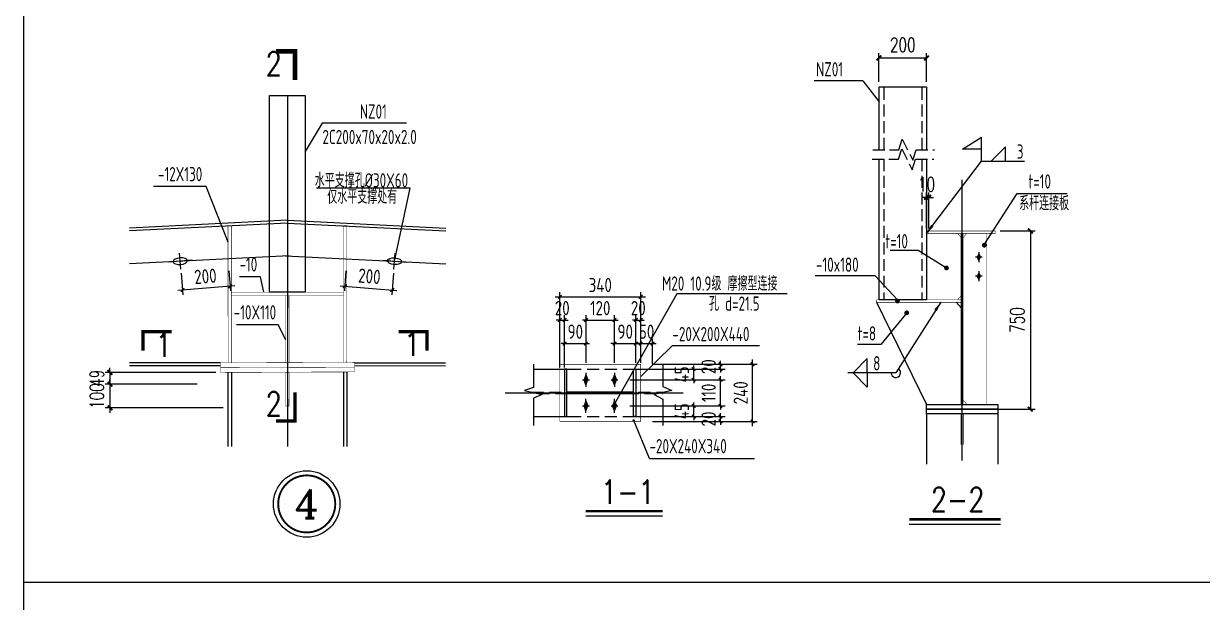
# Model space of a CAD drawing. Extents: x 180850 to 1400258, y 48356 to 327067.
# Drawn here: x 1337317 to 1362115, y 169542 to 181719 of the extents above; entities that cross this region are included whole.
import ezdxf
from ezdxf.enums import TextEntityAlignment as Align

# ---------------------------------------------------------------- set-up
doc = ezdxf.new("R2010")
doc.units = 0
doc.header["$LTSCALE"] = 1000
doc.linetypes.add('DASH', pattern=[0.35, 0.25, -0.1])
doc.linetypes.add('DASHED', pattern=[0.75, 0.5, -0.25])
for name, color, linetype in [('ADIM', 3, 'Continuous'), ('AXIS', 3, 'Continuous'), ('BOLT', 251, 'Continuous'), ('DOTE', 1, 'Continuous'), ('GL', 150, 'Continuous'), ('GZ', 50, 'Continuous'), ('HfText', 7, 'Continuous'), ('LT', 27, 'Continuous'), ('NUM', 7, 'Continuous'), ('PUB_DIM', 3, 'Continuous'), ('PUB_TEXT', 7, 'Continuous'), ('PZ', 202, 'Continuous'), ('TEXT', 7, 'Continuous'), ('THIN', 7, 'Continuous'), ('钢柱', 2, 'Continuous')]:
    doc.layers.add(name, color=color, linetype=linetype)
doc.styles.add('_TCH_DIM_T3', font='SIMPLEX', dxfattribs={"width": 0.705882, "bigfont": 'GBCBIG'})
doc.styles.add('COMPLEX', font='COMPLEX')
doc.styles.add('SIM-TSSC', font='simplex.shx', dxfattribs={"width": 0.8, "bigfont": 'tssdchn.shx'})
doc.styles.get("Standard").update_dxf_attribs({"font": 'gbenor.shx', "bigfont": 'gbcbig.shx'})
doc.styles.add('TSSD_Dimension', font='Tssdeng.shx', dxfattribs={"width": 0.8, "bigfont": 'hztxt.shx'})
doc.styles.add('TSSD_Label', font='tssdeng.shx', dxfattribs={"width": 0.7, "bigfont": 'hztxt.shx'})
doc.styles.add('TSSD_Norm', font='tssdeng.shx', dxfattribs={"bigfont": 'hztxt.shx'})
doc.styles.add('TSSD_Num', font='Tssdeng.shx', dxfattribs={"width": 0.7, "bigfont": 'hztxt.shx'})
doc.dimstyles.new('TCH_100_5', dxfattribs={"dimtxt": 297.5, "dimasz": 100, "dimexe": 100, "dimexo": 100, "dimgap": 126.25, "dimtad": 1, "dimdec": 0, "dimlfac": 0.2, "dimzin": 0, "dimdsep": 46, "dimtxsty": '_TCH_DIM_T3', "dimblk": 'ARCHTICK', "dimcen": 0.09, "dimclrd": 126, "dimclre": 126, "dimclrt": 7, "dimazin": 2, "dimtfac": 1, "dimtdec": 0, "dimtix": 1, "dimtmove": 2, "dimatfit": 3, "dimfxl": 1, "dimtolj": 1, "dimtzin": 0, "dimarcsym": 0})
doc.dimstyles.new('TSSD_20_100', dxfattribs={"dimtxt": 300, "dimasz": 75, "dimexe": 100, "dimexo": 250, "dimgap": 100, "dimtad": 1, "dimdec": 0, "dimlfac": 0.2, "dimzin": 0, "dimdsep": 46, "dimtxsty": 'TSSD_Dimension', "dimblk": 'ARCHTICK', "dimcen": 0, "dimdle": 100, "dimclrt": 7, "dimadec": 0, "dimazin": 0, "dimtfac": 1, "dimtdec": 0, "dimtix": 1, "dimtmove": 2, "dimatfit": 3, "dimfxl": 1, "dimtolj": 1, "dimtzin": 0, "dimarcsym": 0})
doc.dimstyles.new('TSSD_LEADER_STYLE_200.0', dxfattribs={"dimtxt": 0.18, "dimasz": 200, "dimexe": 0.18, "dimexo": 0.0625, "dimgap": 0.09, "dimtad": 0, "dimtih": 1, "dimtoh": 1, "dimdec": 4, "dimzin": 0, "dimdsep": 46, "dimtxsty": 'Standard', "dimcen": 0.09, "dimadec": 0, "dimazin": 0, "dimtfac": 1, "dimtdec": 4, "dimtofl": 0, "dimtmove": 0, "dimatfit": 3, "dimfxl": 1, "dimtolj": 1, "dimtzin": 0, "dimarcsym": 0})

# ---------------------------------------------------------------- blocks, each defined once
blk = doc.blocks.new('_ArchTick')
at = {"color": 0, "linetype": 'ByBlock', "const_width": 0.4}
blk.add_lwpolyline([(-0.5, -0.5), (0.5, 0.5)], dxfattribs=at)
blk = doc.blocks.new('*D1985')
at = {"layer": 'AXIS', "color": 0, "lineweight": -2, "transparency": 16777216}
for p, q in [((1340634, 176470), (1340670, 176014)), ((1341634, 176520), (1341669, 176094)), ((1341760, 176201), (1340563, 176106))]:
    blk.add_line(p, q, dxfattribs=at)
at = {"layer": 'Defpoints', "color": 0, "transparency": 16777216}
for p in [(1340614, 176719), (1341615, 176770), (1340662, 176114)]:
    blk.add_point(p, dxfattribs=at)
at = {"layer": 'AXIS', "color": 0, "lineweight": -2, "transparency": 16777216, "xscale": 75, "yscale": 75, "zscale": 75}
for p, rotation in [((1340662, 176114), 184.5739212575072), ((1341661, 176193), 4.573921257507224)]:
    blk.add_blockref('_ArchTick', p, dxfattribs=dict(at, rotation=rotation))
at = {"layer": 'AXIS', "color": 7, "transparency": 16777216, "insert": (1341142, 176403), "char_height": 300, "attachment_point": 5, "rotation": 4.5739, "style": 'TSSD_Dimension'}
blk.add_mtext('\\A1;200', dxfattribs=at)
blk = doc.blocks.new('*D2062')
at = {"layer": 'AXIS', "color": 0, "lineweight": -2, "transparency": 16777216}
for p, q in [((1348598, 174483), (1348598, 175583)), ((1348698, 174483), (1348698, 175583)), ((1348598, 175483), (1348523, 175483)), ((1348598, 175483), (1348698, 175483)), ((1348698, 175483), (1348773, 175483))]:
    blk.add_line(p, q, dxfattribs=at)
at = {"layer": 'Defpoints', "color": 0, "transparency": 16777216}
for p in [(1348698, 175483), (1348598, 174233), (1348698, 174233)]:
    blk.add_point(p, dxfattribs=at)
at = {"layer": 'AXIS', "color": 0, "lineweight": -2, "transparency": 16777216, "xscale": 75, "yscale": 75, "zscale": 75}
blk.add_blockref('_ArchTick', (1348598, 175483), dxfattribs=at)
at = {"layer": 'AXIS', "color": 0, "lineweight": -2, "transparency": 16777216, "xscale": 75, "yscale": 75, "zscale": 75, "rotation": 180}
blk.add_blockref('_ArchTick', (1348698, 175483), dxfattribs=at)
at = {"layer": 'AXIS', "color": 7, "transparency": 16777216, "insert": (1348648, 175733), "char_height": 300, "attachment_point": 5, "style": 'TSSD_Dimension'}
blk.add_mtext('\\A1;20', dxfattribs=at)
blk = doc.blocks.new('*D2063')
at = {"layer": 'AXIS', "color": 0, "lineweight": -2, "transparency": 16777216}
for p, q in [((1348698, 174483), (1348698, 175087)), ((1349148, 174583), (1349148, 175087)), ((1348698, 174987), (1348623, 174987)), ((1348698, 174987), (1349148, 174987)), ((1349148, 174987), (1349223, 174987))]:
    blk.add_line(p, q, dxfattribs=at)
at = {"layer": 'Defpoints', "color": 0, "transparency": 16777216}
for p in [(1349148, 174987), (1349148, 174333), (1348698, 174233)]:
    blk.add_point(p, dxfattribs=at)
at = {"layer": 'AXIS', "color": 0, "lineweight": -2, "transparency": 16777216, "xscale": 75, "yscale": 75, "zscale": 75}
blk.add_blockref('_ArchTick', (1348698, 174987), dxfattribs=at)
at = {"layer": 'AXIS', "color": 0, "lineweight": -2, "transparency": 16777216, "xscale": 75, "yscale": 75, "zscale": 75, "rotation": 180}
blk.add_blockref('_ArchTick', (1349148, 174987), dxfattribs=at)
at = {"layer": 'AXIS', "color": 7, "transparency": 16777216, "insert": (1348923, 175237), "char_height": 300, "attachment_point": 5, "style": 'TSSD_Dimension'}
blk.add_mtext('\\A1;90', dxfattribs=at)
blk = doc.blocks.new('*D2064')
at = {"layer": 'AXIS', "color": 0, "lineweight": -2, "transparency": 16777216}
for p, q in [((1349148, 174583), (1349148, 175583)), ((1349748, 174583), (1349748, 175583)), ((1349148, 175483), (1349073, 175483)), ((1349148, 175483), (1349748, 175483)), ((1349748, 175483), (1349823, 175483))]:
    blk.add_line(p, q, dxfattribs=at)
at = {"layer": 'Defpoints', "color": 0, "transparency": 16777216}
for p in [(1349748, 175483), (1349148, 174333), (1349748, 174333)]:
    blk.add_point(p, dxfattribs=at)
at = {"layer": 'AXIS', "color": 0, "lineweight": -2, "transparency": 16777216, "xscale": 75, "yscale": 75, "zscale": 75}
blk.add_blockref('_ArchTick', (1349148, 175483), dxfattribs=at)
at = {"layer": 'AXIS', "color": 0, "lineweight": -2, "transparency": 16777216, "xscale": 75, "yscale": 75, "zscale": 75, "rotation": 180}
blk.add_blockref('_ArchTick', (1349748, 175483), dxfattribs=at)
at = {"layer": 'AXIS', "color": 7, "transparency": 16777216, "insert": (1349448, 175733), "char_height": 300, "attachment_point": 5, "style": 'TSSD_Dimension'}
blk.add_mtext('\\A1;120', dxfattribs=at)
blk = doc.blocks.new('*D2065')
at = {"layer": 'AXIS', "color": 0, "lineweight": -2, "transparency": 16777216}
for p, q in [((1349748, 174583), (1349748, 175087)), ((1350198, 174579), (1350198, 175087)), ((1349748, 174987), (1349673, 174987)), ((1349748, 174987), (1350198, 174987)), ((1350198, 174987), (1350273, 174987))]:
    blk.add_line(p, q, dxfattribs=at)
at = {"layer": 'Defpoints', "color": 0, "transparency": 16777216}
for p in [(1350198, 174987), (1349748, 174333), (1350198, 174329)]:
    blk.add_point(p, dxfattribs=at)
at = {"layer": 'AXIS', "color": 0, "lineweight": -2, "transparency": 16777216, "xscale": 75, "yscale": 75, "zscale": 75}
blk.add_blockref('_ArchTick', (1349748, 174987), dxfattribs=at)
at = {"layer": 'AXIS', "color": 0, "lineweight": -2, "transparency": 16777216, "xscale": 75, "yscale": 75, "zscale": 75, "rotation": 180}
blk.add_blockref('_ArchTick', (1350198, 174987), dxfattribs=at)
at = {"layer": 'AXIS', "color": 7, "transparency": 16777216, "insert": (1349973, 175237), "char_height": 300, "attachment_point": 5, "style": 'TSSD_Dimension'}
blk.add_mtext('\\A1;90', dxfattribs=at)
blk = doc.blocks.new('*D2066')
at = {"layer": 'AXIS', "color": 0, "lineweight": -2, "transparency": 16777216}
for p, q in [((1350198, 174579), (1350198, 175583)), ((1350298, 174585), (1350298, 175583)), ((1350198, 175483), (1350123, 175483)), ((1350198, 175483), (1350298, 175483)), ((1350298, 175483), (1350373, 175483))]:
    blk.add_line(p, q, dxfattribs=at)
at = {"layer": 'Defpoints', "color": 0, "transparency": 16777216}
for p in [(1350298, 175483), (1350198, 174329), (1350298, 174335)]:
    blk.add_point(p, dxfattribs=at)
at = {"layer": 'AXIS', "color": 0, "lineweight": -2, "transparency": 16777216, "xscale": 75, "yscale": 75, "zscale": 75}
blk.add_blockref('_ArchTick', (1350198, 175483), dxfattribs=at)
at = {"layer": 'AXIS', "color": 0, "lineweight": -2, "transparency": 16777216, "xscale": 75, "yscale": 75, "zscale": 75, "rotation": 180}
blk.add_blockref('_ArchTick', (1350298, 175483), dxfattribs=at)
at = {"layer": 'AXIS', "color": 7, "transparency": 16777216, "insert": (1350248, 175733), "char_height": 300, "attachment_point": 5, "style": 'TSSD_Dimension'}
blk.add_mtext('\\A1;20', dxfattribs=at)
blk = doc.blocks.new('*D2067')
at = {"layer": 'AXIS', "color": 0, "lineweight": -2, "transparency": 16777216}
for p, q in [((1350298, 174585), (1350298, 175087)), ((1350548, 174556), (1350548, 175087)), ((1350298, 174987), (1350223, 174987)), ((1350298, 174987), (1350548, 174987)), ((1350548, 174987), (1350623, 174987))]:
    blk.add_line(p, q, dxfattribs=at)
at = {"layer": 'Defpoints', "color": 0, "transparency": 16777216}
for p in [(1350548, 174987), (1350298, 174335), (1350548, 174306)]:
    blk.add_point(p, dxfattribs=at)
at = {"layer": 'AXIS', "color": 0, "lineweight": -2, "transparency": 16777216, "xscale": 75, "yscale": 75, "zscale": 75}
blk.add_blockref('_ArchTick', (1350298, 174987), dxfattribs=at)
at = {"layer": 'AXIS', "color": 0, "lineweight": -2, "transparency": 16777216, "xscale": 75, "yscale": 75, "zscale": 75, "rotation": 180}
blk.add_blockref('_ArchTick', (1350548, 174987), dxfattribs=at)
at = {"layer": 'AXIS', "color": 7, "transparency": 16777216, "insert": (1350423, 175237), "char_height": 300, "attachment_point": 5, "style": 'TSSD_Dimension'}
blk.add_mtext('\\A1;50', dxfattribs=at)
blk = doc.blocks.new('*D1986')
at = {"layer": 'AXIS', "color": 0, "lineweight": -2, "transparency": 16777216}
for p, q in [((1348598, 174701), (1348598, 176069)), ((1350298, 174701), (1350298, 176069)), ((1348498, 175969), (1350398, 175969))]:
    blk.add_line(p, q, dxfattribs=at)
at = {"layer": 'Defpoints', "color": 0, "transparency": 16777216}
for p in [(1350298, 175969), (1348598, 174451), (1350298, 174451)]:
    blk.add_point(p, dxfattribs=at)
at = {"layer": 'AXIS', "color": 0, "lineweight": -2, "transparency": 16777216, "xscale": 75, "yscale": 75, "zscale": 75, "rotation": 180}
blk.add_blockref('_ArchTick', (1348598, 175969), dxfattribs=at)
at = {"layer": 'AXIS', "color": 0, "lineweight": -2, "transparency": 16777216, "xscale": 75, "yscale": 75, "zscale": 75}
blk.add_blockref('_ArchTick', (1350298, 175969), dxfattribs=at)
at = {"layer": 'AXIS', "color": 7, "transparency": 16777216, "insert": (1349448, 176219), "char_height": 300, "attachment_point": 5, "style": 'TSSD_Dimension'}
blk.add_mtext('\\A1;340', dxfattribs=at)
blk = doc.blocks.new('*D2068')
at = {"layer": 'AXIS', "color": 0, "lineweight": -2, "transparency": 16777216}
for p, q in [((1350070, 173676), (1351513, 173676)), ((1351413, 173676), (1351413, 173751)), ((1351413, 173451), (1351413, 173676)), ((1350070, 173451), (1351513, 173451)), ((1351413, 173451), (1351413, 173376))]:
    blk.add_line(p, q, dxfattribs=at)
at = {"layer": 'Defpoints', "color": 0, "transparency": 16777216}
for p in [(1349820, 173676), (1351413, 173676), (1349820, 173451)]:
    blk.add_point(p, dxfattribs=at)
at = {"layer": 'AXIS', "color": 0, "lineweight": -2, "transparency": 16777216, "xscale": 75, "yscale": 75, "zscale": 75}
for p, rotation in [((1351413, 173676), 270), ((1351413, 173451), 90)]:
    blk.add_blockref('_ArchTick', p, dxfattribs=dict(at, rotation=rotation))
at = {"layer": 'AXIS', "color": 7, "transparency": 16777216, "insert": (1351163, 173564), "char_height": 300, "attachment_point": 5, "rotation": 90, "style": 'TSSD_Dimension'}
blk.add_mtext('\\A1;45', dxfattribs=at)
blk = doc.blocks.new('*D2069')
at = {"layer": 'AXIS', "color": 0, "lineweight": -2, "transparency": 16777216}
for p, q in [((1350070, 174226), (1352077, 174226)), ((1351977, 174226), (1351977, 174301)), ((1351977, 173676), (1351977, 174226)), ((1350070, 173676), (1352077, 173676)), ((1351977, 173676), (1351977, 173601))]:
    blk.add_line(p, q, dxfattribs=at)
at = {"layer": 'Defpoints', "color": 0, "transparency": 16777216}
for p in [(1349820, 174226), (1351977, 174226), (1349820, 173676)]:
    blk.add_point(p, dxfattribs=at)
at = {"layer": 'AXIS', "color": 0, "lineweight": -2, "transparency": 16777216, "xscale": 75, "yscale": 75, "zscale": 75}
for p, rotation in [((1351977, 174226), 270), ((1351977, 173676), 90)]:
    blk.add_blockref('_ArchTick', p, dxfattribs=dict(at, rotation=rotation))
at = {"layer": 'AXIS', "color": 7, "transparency": 16777216, "insert": (1351727, 173951), "char_height": 300, "attachment_point": 5, "rotation": 90, "style": 'TSSD_Dimension'}
blk.add_mtext('\\A1;110', dxfattribs=at)
blk = doc.blocks.new('*D2070')
at = {"layer": 'AXIS', "color": 0, "lineweight": -2, "transparency": 16777216}
for p, q in [((1350070, 174451), (1351513, 174451)), ((1351413, 174451), (1351413, 174526)), ((1351413, 174226), (1351413, 174451)), ((1350070, 174226), (1351513, 174226)), ((1351413, 174226), (1351413, 174151))]:
    blk.add_line(p, q, dxfattribs=at)
at = {"layer": 'Defpoints', "color": 0, "transparency": 16777216}
for p in [(1349820, 174451), (1351413, 174451), (1349820, 174226)]:
    blk.add_point(p, dxfattribs=at)
at = {"layer": 'AXIS', "color": 0, "lineweight": -2, "transparency": 16777216, "xscale": 75, "yscale": 75, "zscale": 75}
for p, rotation in [((1351413, 174451), 270), ((1351413, 174226), 90)]:
    blk.add_blockref('_ArchTick', p, dxfattribs=dict(at, rotation=rotation))
at = {"layer": 'AXIS', "color": 7, "transparency": 16777216, "insert": (1351163, 174339), "char_height": 300, "attachment_point": 5, "rotation": 90, "style": 'TSSD_Dimension'}
blk.add_mtext('\\A1;45', dxfattribs=at)
blk = doc.blocks.new('*D2071')
at = {"layer": 'AXIS', "color": 0, "lineweight": -2, "transparency": 16777216}
for p, q in [((1350548, 173451), (1352077, 173451)), ((1350548, 173351), (1352077, 173351)), ((1351977, 173451), (1351977, 173526)), ((1351977, 173351), (1351977, 173451)), ((1351977, 173351), (1351977, 173276))]:
    blk.add_line(p, q, dxfattribs=at)
at = {"layer": 'Defpoints', "color": 0, "transparency": 16777216}
for p in [(1350298, 173451), (1350298, 173351), (1351977, 173451)]:
    blk.add_point(p, dxfattribs=at)
at = {"layer": 'AXIS', "color": 0, "lineweight": -2, "transparency": 16777216, "xscale": 75, "yscale": 75, "zscale": 75}
for p, rotation in [((1351977, 173451), 270), ((1351977, 173351), 90)]:
    blk.add_blockref('_ArchTick', p, dxfattribs=dict(at, rotation=rotation))
at = {"layer": 'AXIS', "color": 7, "transparency": 16777216, "insert": (1351727, 173401), "char_height": 300, "attachment_point": 5, "rotation": 90, "style": 'TSSD_Dimension'}
blk.add_mtext('\\A1;20', dxfattribs=at)
blk = doc.blocks.new('*D1987')
at = {"layer": 'AXIS', "color": 0, "lineweight": -2, "transparency": 16777216}
for p, q in [((1352652, 173251), (1352652, 174651)), ((1350548, 174551), (1352752, 174551)), ((1350548, 173351), (1352752, 173351))]:
    blk.add_line(p, q, dxfattribs=at)
at = {"layer": 'Defpoints', "color": 0, "transparency": 16777216}
for p in [(1350298, 174551), (1352652, 174551), (1350298, 173351)]:
    blk.add_point(p, dxfattribs=at)
at = {"layer": 'AXIS', "color": 0, "lineweight": -2, "transparency": 16777216, "xscale": 75, "yscale": 75, "zscale": 75}
for p, rotation in [((1352652, 174551), 90), ((1352652, 173351), 270)]:
    blk.add_blockref('_ArchTick', p, dxfattribs=dict(at, rotation=rotation))
at = {"layer": 'AXIS', "color": 7, "transparency": 16777216, "insert": (1352402, 173951), "char_height": 300, "attachment_point": 5, "rotation": 90, "style": 'TSSD_Dimension'}
blk.add_mtext('\\A1;240', dxfattribs=at)
blk = doc.blocks.new('*D2072')
at = {"layer": 'AXIS', "color": 0, "lineweight": -2, "transparency": 16777216}
for p, q in [((1351977, 174551), (1351977, 174626)), ((1350548, 174551), (1352077, 174551)), ((1350548, 174451), (1352077, 174451)), ((1351977, 174451), (1351977, 174551)), ((1351977, 174451), (1351977, 174376))]:
    blk.add_line(p, q, dxfattribs=at)
at = {"layer": 'Defpoints', "color": 0, "transparency": 16777216}
for p in [(1350298, 174551), (1350298, 174451), (1351977, 174551)]:
    blk.add_point(p, dxfattribs=at)
at = {"layer": 'AXIS', "color": 0, "lineweight": -2, "transparency": 16777216, "xscale": 75, "yscale": 75, "zscale": 75}
for p, rotation in [((1351977, 174551), 270), ((1351977, 174451), 90)]:
    blk.add_blockref('_ArchTick', p, dxfattribs=dict(at, rotation=rotation))
at = {"layer": 'AXIS', "color": 7, "transparency": 16777216, "insert": (1351727, 174501), "char_height": 300, "attachment_point": 5, "rotation": 90, "style": 'TSSD_Dimension'}
blk.add_mtext('\\A1;20', dxfattribs=at)
blk = doc.blocks.new('*D2073')
at = {"layer": 'Defpoints', "color": 0, "transparency": 16777216}
for p in [(1341460, 174380, -2), (1339134, 174133), (1341067, 174133, -2)]:
    blk.add_point(p, dxfattribs=at)
at = {"layer": 'GL', "color": 126, "lineweight": -2, "transparency": 16777216}
for p, q in [((1341360, 174380), (1339034, 174380)), ((1339134, 174380), (1339134, 174480)), ((1339134, 174380), (1339134, 174133)), ((1340967, 174133), (1339034, 174133)), ((1339134, 174133), (1339134, 174033))]:
    blk.add_line(p, q, dxfattribs=at)
at = {"layer": 'GL', "color": 126, "lineweight": -2, "transparency": 16777216, "xscale": 100, "yscale": 100, "zscale": 100}
for p, rotation in [((1339134, 174380), 270), ((1339134, 174133), 90)]:
    blk.add_blockref('_ArchTick', p, dxfattribs=dict(at, rotation=rotation))
at = {"layer": 'GL', "color": 7, "transparency": 16777216, "insert": (1338859, 174257), "char_height": 297.5, "attachment_point": 5, "rotation": 90, "style": '_TCH_DIM_T3'}
blk.add_mtext('\\A1;49', dxfattribs=at)
blk = doc.blocks.new('*D1988')
at = {"layer": 'Defpoints', "color": 0, "transparency": 16777216}
for p in [(1341067, 174133, -2), (1339134, 173633), (1341615, 173633, -12)]:
    blk.add_point(p, dxfattribs=at)
at = {"layer": 'GL', "color": 126, "lineweight": -2, "transparency": 16777216}
for p, q in [((1340967, 174133), (1339034, 174133)), ((1339134, 174133), (1339134, 174233)), ((1339134, 174133), (1339134, 173633)), ((1341515, 173633), (1339034, 173633)), ((1339134, 173633), (1339134, 173533))]:
    blk.add_line(p, q, dxfattribs=at)
at = {"layer": 'GL', "color": 126, "lineweight": -2, "transparency": 16777216, "xscale": 100, "yscale": 100, "zscale": 100}
for p, rotation in [((1339134, 174133), 270), ((1339134, 173633), 90)]:
    blk.add_blockref('_ArchTick', p, dxfattribs=dict(at, rotation=rotation))
at = {"layer": 'GL', "color": 7, "transparency": 16777216, "insert": (1338859, 173883), "char_height": 297.5, "attachment_point": 5, "rotation": 90, "style": '_TCH_DIM_T3'}
blk.add_mtext('\\A1;100', dxfattribs=at)
blk = doc.blocks.new('*D1989')
at = {"layer": 'AXIS', "color": 0, "lineweight": -2, "transparency": 16777216}
for p, q in [((1344099, 176520), (1344065, 176094)), ((1345100, 176470), (1345064, 176014)), ((1343974, 176201), (1345171, 176106))]:
    blk.add_line(p, q, dxfattribs=at)
at = {"layer": 'Defpoints', "color": 0, "transparency": 16777216}
for p in [(1344119, 176770), (1345120, 176719), (1345072, 176114)]:
    blk.add_point(p, dxfattribs=at)
at = {"layer": 'AXIS', "color": 0, "lineweight": -2, "transparency": 16777216, "xscale": 75, "yscale": 75, "zscale": 75}
for p, rotation in [((1344073, 176193), 175.4260787424928), ((1345072, 176114), 355.4260787424927)]:
    blk.add_blockref('_ArchTick', p, dxfattribs=dict(at, rotation=rotation))
at = {"layer": 'AXIS', "color": 7, "transparency": 16777216, "insert": (1344592, 176403), "char_height": 300, "attachment_point": 5, "rotation": 355.4261, "style": 'TSSD_Dimension'}
blk.add_mtext('\\A1;200', dxfattribs=at)
blk = doc.blocks.new('_WELD004')
at = {"color": 0, "linetype": 'ByBlock'}
for p, q in [((0, 1), (1, 0)), ((0, 0), (0, 1))]:
    blk.add_line(p, q, dxfattribs=at)
blk = doc.blocks.new('*D1990')
at = {"layer": 'Defpoints', "color": 0, "transparency": 16777216}
for p in [(1356311, 180995), (1355311, 180391), (1356311, 180391)]:
    blk.add_point(p, dxfattribs=at)
at = {"layer": 'GL', "color": 126, "lineweight": -2, "transparency": 16777216}
for p, q in [((1355311, 180491), (1355311, 181095)), ((1356311, 180491), (1356311, 181095)), ((1355311, 180995), (1356311, 180995))]:
    blk.add_line(p, q, dxfattribs=at)
at = {"layer": 'GL', "color": 126, "lineweight": -2, "transparency": 16777216, "xscale": 100, "yscale": 100, "zscale": 100, "rotation": 180}
blk.add_blockref('_ArchTick', (1355311, 180995), dxfattribs=at)
at = {"layer": 'GL', "color": 126, "lineweight": -2, "transparency": 16777216, "xscale": 100, "yscale": 100, "zscale": 100}
blk.add_blockref('_ArchTick', (1356311, 180995), dxfattribs=at)
at = {"layer": 'GL', "color": 7, "transparency": 16777216, "insert": (1355811, 181270), "char_height": 297.5, "attachment_point": 5, "style": '_TCH_DIM_T3'}
blk.add_mtext('\\A1;200', dxfattribs=at)
blk = doc.blocks.new('*D2074')
at = {"layer": 'Defpoints', "color": 0, "transparency": 16777216}
for p in [(1357761, 177356), (1357686, 173606), (1358495, 173606)]:
    blk.add_point(p, dxfattribs=at)
at = {"layer": 'GL', "color": 126, "lineweight": -2, "transparency": 16777216}
for p, q in [((1357861, 177356), (1358595, 177356)), ((1358495, 177356), (1358495, 173606)), ((1357786, 173606), (1358595, 173606))]:
    blk.add_line(p, q, dxfattribs=at)
at = {"layer": 'GL', "color": 126, "lineweight": -2, "transparency": 16777216, "xscale": 100, "yscale": 100, "zscale": 100}
for p, rotation in [((1358495, 177356), 90), ((1358495, 173606), 270)]:
    blk.add_blockref('_ArchTick', p, dxfattribs=dict(at, rotation=rotation))
at = {"layer": 'GL', "color": 7, "transparency": 16777216, "insert": (1358220, 175481), "char_height": 297.5, "attachment_point": 5, "rotation": 90, "style": '_TCH_DIM_T3'}
blk.add_mtext('\\A1;750', dxfattribs=at)
blk = doc.blocks.new('*D2075')
at = {"layer": 'Defpoints', "color": 0, "transparency": 16777216}
for p in [(1356311, 178062), (1356311, 177306), (1356361, 177306)]:
    blk.add_point(p, dxfattribs=at)
at = {"layer": 'GL', "color": 126, "lineweight": -2, "transparency": 16777216}
for p, q in [((1356311, 178062), (1356211, 178062)), ((1356311, 177406), (1356311, 178162)), ((1356361, 178062), (1356311, 178062)), ((1356361, 177406), (1356361, 178162)), ((1356361, 178062), (1356461, 178062))]:
    blk.add_line(p, q, dxfattribs=at)
at = {"layer": 'GL', "color": 126, "lineweight": -2, "transparency": 16777216, "xscale": 100, "yscale": 100, "zscale": 100}
blk.add_blockref('_ArchTick', (1356311, 178062), dxfattribs=at)
at = {"layer": 'GL', "color": 126, "lineweight": -2, "transparency": 16777216, "xscale": 100, "yscale": 100, "zscale": 100, "rotation": 180}
blk.add_blockref('_ArchTick', (1356361, 178062), dxfattribs=at)
at = {"layer": 'GL', "color": 7, "transparency": 16777216, "insert": (1356311, 178337), "char_height": 297.5, "attachment_point": 5, "style": '_TCH_DIM_T3'}
blk.add_mtext('\\A1;10', dxfattribs=at)
blk = doc.blocks.new('ts_idx2')
at = {"color": 0, "linetype": 'ByBlock', "lineweight": -2, "const_width": 0.0333}
blk.add_lwpolyline([(-0.5, 0, 1), (0.5, 0, 1)], format="xyb", close=True, dxfattribs=at)
at = {"color": 0, "linetype": 'ByBlock', "lineweight": -2}
blk.add_circle((0, 0), 0.583, dxfattribs=at)
at = {"color": 0, "linetype": 'ByBlock', "lineweight": -2, "style": 'TSSD_Num', "width": 0.7}
blk.add_attdef('A', text='', height=0.5, dxfattribs=at).set_placement((0, 0), align=Align.MIDDLE_CENTER)

msp = doc.modelspace()

# ---------------------------------------------------------------- hatches: boundary and pattern name
at = {"layer": 'AXIS'}
h = msp.add_hatch(color=256, dxfattribs=at)
h.paths.add_polyline_path([(1357068.42, 179075.89), (1357468.42, 179325.89), (1357468.42, 179075.89)], flags=16)
edge = h.paths.add_edge_path()
edge.add_line((1357068.42, 179075.89), (1357468.42, 179325.89))
edge.add_line((1357468.42, 179075.89), (1357068.42, 179075.89))
edge.add_line((1357468.42, 178825.89), (1357468.42, 179325.89))
at = {"layer": 'BOLT'}
for points in [[(1357411.41, 176876.33), (1357446.51, 176806.13), (1357411.41, 176735.93), (1357376.31, 176806.13)], [(1357411.41, 176476.33), (1357446.51, 176406.13), (1357411.41, 176335.93), (1357376.31, 176406.13)]]:
    msp.add_hatch(color=256, dxfattribs=at).paths.add_polyline_path(points)
h = msp.add_hatch(color=256, dxfattribs=at)
h.paths.add_polyline_path([(1349106.37, 174226), (1349147.54, 174226), (1349147.54, 174332.52)])
h.paths.add_polyline_path([(1349147.54, 174332.52), (1349147.54, 174226), (1349188.71, 174226)])
h.paths.add_polyline_path([(1349188.71, 174226), (1349147.54, 174226), (1349147.54, 174119.48)])
h.paths.add_polyline_path([(1349147.54, 174226), (1349106.37, 174226), (1349147.54, 174119.48)])
h = msp.add_hatch(color=256, dxfattribs=at)
h.paths.add_polyline_path([(1349706.37, 174226), (1349747.54, 174226), (1349747.54, 174332.52)])
h.paths.add_polyline_path([(1349747.54, 174332.52), (1349747.54, 174226), (1349788.71, 174226)])
h.paths.add_polyline_path([(1349788.71, 174226), (1349747.54, 174226), (1349747.54, 174119.48)])
h.paths.add_polyline_path([(1349747.54, 174226), (1349706.37, 174226), (1349747.54, 174119.48)])
h = msp.add_hatch(color=256, dxfattribs=at)
h.paths.add_polyline_path([(1349106.37, 173676), (1349147.54, 173676), (1349147.54, 173569.48)])
h.paths.add_polyline_path([(1349147.54, 173569.48), (1349147.54, 173676), (1349188.71, 173676)])
h.paths.add_polyline_path([(1349188.71, 173676), (1349147.54, 173676), (1349147.54, 173782.52)])
h.paths.add_polyline_path([(1349147.54, 173676), (1349106.37, 173676), (1349147.54, 173782.52)])
h = msp.add_hatch(color=256, dxfattribs=at)
h.paths.add_polyline_path([(1349706.37, 173676), (1349747.54, 173676), (1349747.54, 173569.48)])
h.paths.add_polyline_path([(1349747.54, 173569.48), (1349747.54, 173676), (1349788.71, 173676)])
h.paths.add_polyline_path([(1349788.71, 173676), (1349747.54, 173676), (1349747.54, 173782.52)])
h.paths.add_polyline_path([(1349747.54, 173676), (1349706.37, 173676), (1349747.54, 173782.52)])

# ---------------------------------------------------------------- linework, layer by layer
for p, q in [((1340627.46, 176548.99, -10.09), (1340600.2, 176890.04, -10.09)), ((1345106.45, 176548.99, -10.09), (1345133.71, 176890.04, -10.09)), ((1340863.04, 176739.42, -10.09), (1340364.62, 176699.63, -10.09)), ((1344870.87, 176739.42, -10.09), (1345369.29, 176699.63, -10.09))]:
    msp.add_line(p, q)
at = {"color": 3, "const_width": 100, "elevation": -18.09}
msp.add_lwpolyline([(1343026.74, 180533.43), (1343026.74, 181133.43), (1342626.74, 181133.43)], dxfattribs=at)
at = {"color": 6}
for points in [[(1356311.41, 173706.13), (1357811.41, 173706.13), (1357811.41, 173606.13), (1356311.41, 173606.13)], [(1356311.41, 173606.13), (1357811.41, 173606.13), (1357811.41, 173506.13), (1356311.41, 173506.13)]]:
    msp.add_lwpolyline(points, close=True, dxfattribs=at)
at = {"extrusion": (0, 0, -1)}
msp.add_ellipse((1340613.83, 176719.52, -10.09), major_axis=(-149.52, -11.93), ratio=0.46666667, dxfattribs=at)
msp.add_ellipse((1345120.08, 176719.52, -10.09), major_axis=(149.52, -11.93), ratio=0.46666667)
at = {"layer": 'ADIM', "const_width": 50}
msp.add_lwpolyline([(1349141.34, 171464.6), (1350758.07, 171464.6)], dxfattribs=at)
at = {"layer": 'ADIM'}
msp.add_lwpolyline([(1349141.34, 171364.6), (1350758.07, 171364.6)], dxfattribs=at)
at = {"layer": 'AXIS'}
for p, q in [((1337316.94, 198062.25), (1337316.94, 137183.53)), ((1354971.14, 180513.67), (1353945, 180513.67)), ((1354971.14, 180513.67), (1355311.41, 180070.39)), ((1343598.99, 179624.53), (1343241.95, 179029.41)), ((1345374.45, 179624.53), (1343598.99, 179624.53)), ((1357068.42, 179075.89), (1357468.42, 179325.89)), ((1357468.42, 178825.89), (1357468.42, 179325.89)), ((1357468.42, 179075.89), (1357068.42, 179075.89)), ((1357972.48, 179125.89), (1357672.48, 178825.89)), ((1357972.48, 178825.89), (1357972.48, 179125.89)), ((1357468.42, 178825.89), (1358372.48, 178825.89)), ((1341159.14, 178292.94, -18.09), (1340046.69, 178292.94, -18.09)), ((1341617.92, 177122.13, -20.09), (1341159.14, 178292.94, -18.09)), ((1345449.47, 178257.14, -10.09), (1343481.66, 178257.14, -10.09)), ((1345121.8, 176719.52, -10.09), (1345449.47, 178257.14, -10.09)), ((1357528.18, 177081.22), (1358218.74, 178140.85)), ((1358218.74, 178140.85), (1359270.15, 178140.85)), ((1356134.24, 176943.05), (1355543.26, 176943.05)), ((1356730.99, 176573.12), (1356134.24, 176943.05)), ((1342299.9, 176393.9, -29.31), (1341860.17, 176393.9, -29.31)), ((1342373.33, 176068.43), (1342299.9, 176393.9, -29.31)), ((1355234.15, 176413.53), (1353968.11, 176413.53)), ((1355700.38, 175906.13), (1355234.15, 176413.53)), ((1351059.73, 176030.95), (1349709.37, 173656.52)), ((1353378.13, 176030.95), (1351059.73, 176030.95)), ((1355895.56, 175633.88), (1355351.97, 174967.53)), ((1342672.14, 175384.66, -20.09), (1341792.68, 175384.66, -20.09)), ((1342833.24, 175065.77), (1342672.14, 175384.66, -20.09)), ((1350964.26, 174944.71), (1350297.54, 174288.68)), ((1350964.26, 174944.71), (1352796.31, 174944.71)), ((1355351.97, 174967.53), (1354860.99, 174967.53)), ((1355665.03, 174372.94), (1354657.52, 174372.94)), ((1350482.65, 172567.04), (1350151.13, 173368.47)), ((1350482.65, 172567.04), (1352693.31, 172567.04)), ((1337316.94, 169965.68), (1391773.29, 169965.68))]:
    msp.add_line(p, q, dxfattribs=at)
for points, const_width in [([(1357550.95, 177054.17, -1), (1357501.13, 177058.44, -1)], 50), ([(1356705.99, 176578.26, -1), (1356755.99, 176578.26, -1)], 50), ([(1355725.38, 175881.13, -1), (1355675.38, 175881.13, -1)], 50), ([(1355870.56, 175633.88, 1), (1355920.56, 175633.88, 1)], 50), ([(1350151.13, 173355.14, -1), (1350151.13, 173381.8, -1)], 26.67)]:
    msp.add_lwpolyline(points, format="xyb", close=True, dxfattribs=dict(at, const_width=const_width))
at = {"layer": 'AXIS', "color": 3, "const_width": 70, "elevation": -18.09}
for points in [[(1340429.57, 175240.18), (1339829.57, 175240.18), (1339829.57, 174840.18)], [(1345205.66, 175240.18), (1345805.66, 175240.18), (1345805.66, 174840.18)], [(1343026.74, 173959.22), (1343026.74, 173359.22), (1342626.74, 173359.22)]]:
    msp.add_lwpolyline(points, dxfattribs=at)
at = {"layer": 'AXIS'}
msp.add_arc((1355665.03, 174372.94), 100, 180, 57.517706, dxfattribs=at)
at = {"layer": 'BOLT'}
for p, q in [((1357411.41, 176876.33), (1357376.31, 176806.13)), ((1357411.41, 176911.43), (1357411.41, 176700.83)), ((1357411.41, 176876.33), (1357446.51, 176806.13)), ((1357481.61, 176806.13), (1357341.21, 176806.13)), ((1357411.41, 176735.93), (1357376.31, 176806.13)), ((1357411.41, 176735.93), (1357446.51, 176806.13)), ((1357481.61, 176406.13), (1357341.21, 176406.13)), ((1357411.41, 176476.33), (1357376.31, 176406.13)), ((1357411.41, 176335.93), (1357376.31, 176406.13)), ((1357411.41, 176511.43), (1357411.41, 176300.83)), ((1357411.41, 176476.33), (1357446.51, 176406.13)), ((1357411.41, 176335.93), (1357446.51, 176406.13)), ((1349147.54, 174332.52), (1349106.37, 174226)), ((1349147.54, 174372.5), (1349147.54, 174079.51)), ((1349147.54, 174332.52), (1349188.71, 174226)), ((1349747.54, 174332.52), (1349706.37, 174226)), ((1349747.54, 174372.5), (1349747.54, 174079.51)), ((1349747.54, 174332.52), (1349788.71, 174226)), ((1349074.88, 174226), (1349220.2, 174226)), ((1349147.54, 174119.48), (1349106.37, 174226)), ((1349147.54, 174119.48), (1349188.71, 174226)), ((1349674.88, 174226), (1349820.2, 174226)), ((1349747.54, 174119.48), (1349706.37, 174226)), ((1349747.54, 174119.48), (1349788.71, 174226)), ((1349074.88, 173676), (1349220.2, 173676)), ((1349147.54, 173782.52), (1349106.37, 173676)), ((1349147.54, 173569.48), (1349106.37, 173676)), ((1349147.54, 173529.51), (1349147.54, 173822.5)), ((1349147.54, 173782.52), (1349188.71, 173676)), ((1349147.54, 173569.48), (1349188.71, 173676)), ((1349674.88, 173676), (1349820.2, 173676)), ((1349747.54, 173782.52), (1349706.37, 173676)), ((1349747.54, 173569.48), (1349706.37, 173676)), ((1349747.54, 173529.51), (1349747.54, 173822.5)), ((1349747.54, 173782.52), (1349788.71, 173676)), ((1349747.54, 173569.48), (1349788.71, 173676))]:
    msp.add_line(p, q, dxfattribs=at)
at = {"layer": 'DOTE'}
for p, q in [((1342866.96, 180208.11), (1342866.96, 172819.74)), ((1342866.96, 180208.11), (1342866.96, 172819.74)), ((1357061.41, 172527.27), (1357061.41, 178433.6)), ((1342904.41, 176834.05, -10.09), (1339544, 176666.03, -10.09)), ((1342904.41, 176834.05, -10.09), (1339544, 176666.03, -10.09)), ((1342829.5, 176834.05, -10.09), (1346196.44, 176665.7, -10.09)), ((1342829.5, 176834.05, -10.09), (1346196.44, 176665.7, -10.09)), ((1347445.85, 173951), (1351194.16, 173951))]:
    msp.add_line(p, q, dxfattribs=at)
at = {"layer": 'GL'}
for p, q in [((1342866.96, 177583.11, -10.09), (1339544, 177416.97, -10.09)), ((1342866.96, 177583.11, -10.09), (1339544, 177416.97, -10.09)), ((1342866.96, 177583.11, -10.09), (1346198.72, 177416.53, -10.09)), ((1342866.96, 177583.11, -10.09), (1346198.72, 177416.53, -10.09)), ((1342869.95, 177523.19, -10.09), (1339544, 177356.89, -10.09)), ((1342869.95, 177523.19, -10.09), (1339544, 177356.89, -10.09)), ((1342863.96, 177523.19, -10.09), (1346198.54, 177356.46, -10.09)), ((1342863.96, 177523.19, -10.09), (1346198.54, 177356.46, -10.09)), ((1341459.23, 174579.6, -20.06), (1339544, 174578.64, -19.35)), ((1341459.23, 174579.6, -20.06), (1339544, 174578.64, -19.35)), ((1344276.98, 174584.46, -20.28), (1346190.09, 174578.64, -19.35)), ((1344276.98, 174584.46, -20.28), (1346190.09, 174578.64, -19.35)), ((1341459.69, 174519.6, -20.06), (1339544, 174518.64, -19.35)), ((1341459.69, 174519.6, -20.06), (1339544, 174518.64, -19.35)), ((1344277.44, 174524.46, -20.28), (1346189.91, 174518.64, -19.35)), ((1344277.44, 174524.46, -20.28), (1346189.91, 174518.64, -19.35)), ((1348040.18, 174451), (1348797.54, 174451)), ((1349997.54, 174451), (1350766.29, 174451)), ((1348040.18, 173451), (1348797.54, 173451)), ((1349997.54, 173451), (1350766.29, 173451))]:
    msp.add_line(p, q, dxfattribs=at)
at = {"layer": 'GL', "linetype": 'DASHED', "ltscale": 0.5}
for p, q in [((1348797.54, 174451), (1349997.54, 174451)), ((1348004.63, 173966), (1350766.29, 173966)), ((1348131.25, 173936), (1350766.29, 173936)), ((1348797.54, 173451), (1349997.54, 173451))]:
    msp.add_line(p, q, dxfattribs=at)
at = {"layer": 'GL'}
for points in [[(1348040.18, 174551), (1348040.18, 174451), (1348040.18, 174062), (1347852.68, 174002), (1348227.21, 173913.26), (1348040.18, 173840), (1348040.18, 173451), (1348040.18, 173263.5)], [(1350766.29, 174551), (1350766.29, 174451), (1350766.29, 174087), (1350953.79, 174002), (1350579.26, 173913.26), (1350766.29, 173815), (1350766.29, 173451), (1350766.29, 173263.5)]]:
    msp.add_lwpolyline(points, dxfattribs=at)
at = {"layer": 'GZ'}
for p, q in [((1357046.41, 173706.13), (1357046.41, 177306.13)), ((1357076.41, 173706.13), (1357076.41, 177306.13)), ((1341618.2, 172819.76, -19.13), (1341618.23, 174383.28, -20.09)), ((1341688.23, 174383.28, -20.09), (1341688.2, 172819.76, -19.13)), ((1344048.23, 174383.28, -20.09), (1344048.2, 172819.72, -19.13)), ((1344118.23, 174383.28, -20.09), (1344118.2, 172819.71, -19.13))]:
    msp.add_line(p, q, dxfattribs=at)
at = {"layer": 'GZ', "const_width": 10}
msp.add_lwpolyline([(1356361.41, 177356.13), (1357761.41, 177356.13), (1357761.41, 177306.13), (1356361.41, 177306.13)], close=True, dxfattribs=at)
at = {"layer": 'GZ'}
for points in [[(1348697.54, 174451), (1348697.54, 173451), (1348747.54, 173451), (1348747.54, 174451)], [(1350197.54, 174451), (1350197.54, 173451), (1350147.54, 173451), (1350147.54, 174451)], [(1348747.54, 173966), (1348747.54, 173936), (1350147.54, 173936), (1350147.54, 173966)]]:
    msp.add_lwpolyline(points, close=True, dxfattribs=at)
at = {"layer": 'LT', "color": 8, "linetype": 'DASH'}
for p, q in [((1355411.41, 180365.71), (1355411.41, 179063.92)), ((1356211.41, 180365.71), (1356211.41, 179063.92)), ((1355411.41, 178863.92), (1355411.41, 175906.13)), ((1356211.41, 178863.92), (1356211.41, 175906.13))]:
    msp.add_line(p, q, dxfattribs=at)
at = {"layer": 'LT'}
msp.add_line((1342866.96, 180208.11), (1342866.96, 176068.69), dxfattribs=at)
for points in [[(1355311.41, 179063.92), (1355311.41, 180390.71), (1356311.41, 180390.71), (1356311.41, 179063.92)], [(1356311.41, 178863.92), (1356311.41, 175906.13), (1355311.41, 175906.13), (1355311.41, 178863.92)]]:
    msp.add_lwpolyline(points, dxfattribs=at)
msp.add_lwpolyline([(1342491.96, 180208.11), (1343241.95, 180208.11), (1343241.95, 176068.58), (1342491.96, 176068.58)], close=True, dxfattribs=at)
at = {"layer": 'LT', "color": 8, "linetype": 'DASH'}
for points in [[(1355168.88, 178863.92), (1355718.88, 178863.92), (1355788.88, 179083.92), (1356008.88, 178643.92), (1356078.88, 178863.92), (1356463.89, 178863.92)], [(1355181.41, 179063.92), (1355731.41, 179063.92), (1355801.41, 179283.92), (1356021.41, 178843.92), (1356091.41, 179063.92), (1356476.42, 179063.92)]]:
    msp.add_lwpolyline(points, dxfattribs=at)
at = {"layer": 'NUM', "const_width": 50}
msp.add_lwpolyline([(1355948.41, 171289.58), (1357867.44, 171289.58)], dxfattribs=at)
at = {"layer": 'NUM'}
msp.add_lwpolyline([(1355948.41, 171189.58), (1357867.44, 171189.58)], dxfattribs=at)
at = {"layer": 'PZ'}
for p, q in [((1355261.41, 175856.13), (1356311.41, 173706.13)), ((1356932.81, 175856.13), (1357046.41, 175733.39))]:
    msp.add_line(p, q, dxfattribs=at)
at = {"layer": 'PZ', "const_width": 10, "elevation": -20.09}
for points in [[(1341617.77, 177459.88), (1341686.91, 177459.88), (1341688.19, 174583.28), (1341619.05, 174583.28)], [(1344116.11, 177467), (1344046.97, 177467), (1344045.7, 174590.4), (1344114.84, 174590.4)], [(1341460, 174480.23), (1344277.7, 174491.16), (1344276.93, 174591.16), (1341459.22, 174580.23)], [(1341460, 174480.23), (1344277.7, 174491.16), (1344277.7, 174391.16), (1341460, 174380.23)]]:
    msp.add_lwpolyline(points, close=True, dxfattribs=at)
at = {"layer": 'PZ', "const_width": 10}
for points in [[(1356311.41, 177306.13), (1356964.08, 177306.13), (1357041.41, 177214.65), (1357041.41, 175997.61), (1356964.08, 175906.13), (1356311.41, 175906.13), (1356311.41, 177306.13)], [(1357581.41, 177306.13), (1357158.73, 177306.13), (1357081.41, 177214.65), (1357081.41, 173797.61), (1357158.73, 173706.13), (1357581.41, 173706.13), (1357581.41, 177306.13)]]:
    msp.add_lwpolyline(points, dxfattribs=at)
for points in [[(1344046.37, 176069.33), (1344046.37, 176000.19), (1341687.54, 175998.91), (1341687.54, 176068.06)], [(1342832.42, 175999.55), (1342901.56, 175999.55), (1342902.8, 174583.28), (1342833.66, 174583.28)], [(1355261.41, 175906.13), (1357046.41, 175906.13), (1357046.41, 175856.13), (1355261.41, 175856.13)], [(1342832.38, 173674.9), (1342901.53, 173674.9), (1342902.8, 174383.28), (1342833.66, 174383.28)], [(1348597.54, 173351), (1350297.54, 173351), (1350297.54, 174551), (1348597.54, 174551)], [(1357085.53, 172863.97), (1357035.53, 172863.97), (1357035.53, 173506.13), (1357085.53, 173506.13)]]:
    msp.add_lwpolyline(points, close=True, dxfattribs=at)
at = {"layer": '钢柱'}
for p, q in [((1356311.41, 173506.13), (1356311.41, 172449.26)), ((1357811.41, 173506.13), (1357811.41, 172449.26, 1.71))]:
    msp.add_line(p, q, dxfattribs=at)

# ---------------------------------------------------------------- block references
at = {"layer": 'AXIS', "xscale": -300, "yscale": 300, "zscale": 300}
msp.add_blockref('_WELD004', (1355065.03, 174372.94), dxfattribs=at)
at = {"layer": 'AXIS', "xscale": 300, "yscale": 300, "zscale": 300, "rotation": 180}
msp.add_blockref('_WELD004', (1355065.03, 174372.94), dxfattribs=at)
at = {"layer": 'AXIS'}
ref = msp.add_blockref('ts_idx2', (1343273.21, 171613.84), dxfattribs=dict(at, xscale=1200, yscale=1200, zscale=1200))
ref.add_attrib('9', '4', dxfattribs={"layer": 'THIN', "height": 600, "style": 'COMPLEX'}).set_placement((1343273.21, 171613.84), align=Align.MIDDLE_CENTER)

# ---------------------------------------------------------------- texts
at = {"layer": 'AXIS', "color": 3, "style": 'SIM-TSSC', "width": 0.8}
for s, p in [('1', (1340095.92, 174710.48, -18.09)), ('1', (1345321.02, 174728.52, -18.09)), ('2', (1342407.35, 173469.2, -18.09))]:
    msp.add_text(s, height=500, dxfattribs=at).set_placement(p)
at = {"layer": 'HfText', "style": 'TSSD_Label', "width": 0.7}
msp.add_text('3', height=300, dxfattribs=at).set_placement((1358209.4, 178875.89))
at = {"layer": 'PUB_DIM', "style": 'SIM-TSSC', "width": 0.8}
msp.add_text('2', height=500, dxfattribs=at).set_placement((1342407.35, 180623.45, -18.09))
at = {"layer": 'PUB_TEXT', "linetype": 'ByBlock', "style": 'SIM-TSSC', "width": 0.8}
msp.add_text('2-2', height=500, dxfattribs=at).set_placement((1356399.87, 171457.22))
at = {"layer": 'TEXT', "width": 0.7}
for s, style, p in [('NZ01', 'TSSD_Norm', (1353987.41, 180607.1)), ('NZ01', 'TSSD_Norm', (1344390.72, 179717.96)), ('2C200x70x20x2.0', 'TSSD_Norm', (1343603.63, 179183.44)), ('-12X130', 'TSSD_Norm', (1340143.69, 178401.4, -18.09)), ('水平支撑孔%%c30X60', 'TSSD_Norm', (1343442.63, 178270.73, -10.09)), ('t=10', 'TSSD_Norm', (1358453.99, 178247.51)), ('仅水平支撑处有', 'TSSD_Norm', (1343705.83, 177928.2, -10.09)), ('系杆连接板', 'TSSD_Norm', (1358259.49, 177790.15)), ('t=10', 'TSSD_Norm', (1355444.16, 176990.51)), ('-10', 'TSSD_Norm', (1341858.79, 176503.92, -11.22)), ('-10x180', 'TSSD_Norm', (1353985.04, 176497.7)), ('-10X110', 'TSSD_Norm', (1341737.71, 175494.46, -20.09)), ('t=8', 'TSSD_Norm', (1354861.01, 175049.69)), ('8', 'TSSD_Label', (1355188.1, 174422.94))]:
    msp.add_text(s, height=300, dxfattribs=dict(at, style=style)).set_placement(p)
at = {"layer": 'TEXT', "style": 'TSSD_Norm', "width": 0.7}
for s, p in [('M20 10.9级 摩擦型连接', (1350747.02, 176100.3)), ('孔 d=21.5', (1351736.11, 175677.89)), ('-20X200X440', (1350965.1, 175037.17)), ('-20X240X340', (1350483.49, 172679.2))]:
    msp.add_text(s, height=300, rotation=360, dxfattribs=at).set_placement(p)
at = {"layer": 'TEXT', "linetype": 'ByBlock', "style": 'SIM-TSSC', "width": 0.8}
msp.add_text('1-1', height=500, dxfattribs=at).set_placement((1349461.44, 171616.81))

# ---------------------------------------------------------------- dimensions: what is measured, and where the dimension line sits
at = {"layer": 'AXIS'}
for base, p1, p2, angle, picture, middle in [((1340662.3, 176113.63, -10.09), (1341614.53, 176769.56, -10.09), (1340613.9, 176718.73, -10.09), 4.573921, '*D1985', (1341141.52, 176402.77, -10.09)), ((1345071.61, 176113.63, -10.09), (1344119.38, 176769.56, -10.09), (1345120.01, 176718.73, -10.09), 175.426079, '*D1989', (1344592.39, 176402.77, -10.09)), ((1351977.41, 174551), (1350297.54, 174451), (1350297.54, 174551), 90, '*D2072', (1351727.41, 174501)), ((1352651.77, 174551), (1350297.54, 173351), (1350297.54, 174551), 90, '*D1987', (1352401.77, 173951)), ((1351412.65, 174451), (1349820.2, 174226), (1349820.2, 174451), 90, '*D2070', (1351162.65, 174338.5)), ((1351977.41, 174226), (1349820.2, 173676), (1349820.2, 174226), 90, '*D2069', (1351727.41, 173951)), ((1351412.65, 173676), (1349820.2, 173451), (1349820.2, 173676), 90, '*D2068', (1351162.65, 173563.5)), ((1351977.41, 173451), (1350297.54, 173351), (1350297.54, 173451), 90, '*D2071', (1351727.41, 173401))]:
    dim = msp.add_linear_dim(base=base, p1=p1, p2=p2, angle=angle, dimstyle='TSSD_20_100', dxfattribs=at)
    dim.commit()
    dim.dimension.update_dxf_attribs({"geometry": picture, "text_midpoint": middle})
for base, p1, p2, picture, middle in [((1350297.54, 175969), (1348597.54, 174451), (1350297.54, 174451), '*D1986', (1349447.54, 176219)), ((1348697.54, 175482.67), (1348597.54, 174232.57), (1348697.54, 174232.57), '*D2062', (1348647.54, 175732.67)), ((1349747.54, 175482.67), (1349147.54, 174332.52), (1349747.54, 174332.52), '*D2064', (1349447.54, 175732.67)), ((1350297.54, 175482.67), (1350197.54, 174329.09), (1350297.54, 174334.64), '*D2066', (1350247.54, 175732.67)), ((1349147.54, 174987.39), (1348697.54, 174232.57), (1349147.54, 174332.52), '*D2063', (1348922.54, 175237.39)), ((1350197.54, 174987.39), (1349747.54, 174332.52), (1350197.54, 174329.09), '*D2065', (1349972.54, 175237.39)), ((1350547.54, 174987.39), (1350297.54, 174334.64), (1350547.54, 174306.22), '*D2067', (1350422.54, 175237.39))]:
    dim = msp.add_linear_dim(base=base, p1=p1, p2=p2, dimstyle='TSSD_20_100', dxfattribs=at)
    dim.commit()
    dim.dimension.update_dxf_attribs({"geometry": picture, "text_midpoint": middle})
at = {"layer": 'GL'}
dim = msp.add_linear_dim(base=(1356311.41, 180995.08), p1=(1355311.41, 180390.71), p2=(1356311.41, 180390.71), text='200', dimstyle='TCH_100_5', dxfattribs=at)
dim.commit()
dim.dimension.update_dxf_attribs({"geometry": '*D1990', "text_midpoint": (1355811.41, 181270.08)})
dim = msp.add_linear_dim(base=(1356311.41, 178061.52), p1=(1356361.41, 177306.13), p2=(1356311.41, 177306.13), dimstyle='TCH_100_5', dxfattribs=at)
dim.commit()
dim.dimension.update_dxf_attribs({"geometry": '*D2075', "text_midpoint": (1356311.41, 178336.52), "dimtype": 160})
for base, p1, p2, picture, middle in [((1358494.78, 173606.13), (1357761.41, 177356.13), (1357686.41, 173606.13), '*D2074', (1358219.78, 175481.13)), ((1339134.3, 174133.28, -18.09), (1341460, 174380.23, -20.09), (1341066.96, 174133.28, -20.09), '*D2073', (1338859.3, 174256.76, -18.09)), ((1339134.3, 173633.28, -18.09), (1341066.96, 174133.28, -20.09), (1341615.2, 173633.28, -29.97), '*D1988', (1338859.3, 173883.28, -18.09))]:
    dim = msp.add_linear_dim(base=base, p1=p1, p2=p2, angle=90, dimstyle='TCH_100_5', dxfattribs=at)
    dim.commit()
    dim.dimension.update_dxf_attribs({"geometry": picture, "text_midpoint": middle})

# ---------------------------------------------------------------- leaders
at = {"layer": 'AXIS'}
for points in [[(1356311.41, 177306.13), (1357468.42, 178825.89)], [(1356609.28, 175856.13), (1355665.03, 174372.94)]]:
    msp.add_leader(points, dimstyle='TSSD_LEADER_STYLE_200.0', dxfattribs=at)

doc.saveas('drawing.dxf')
